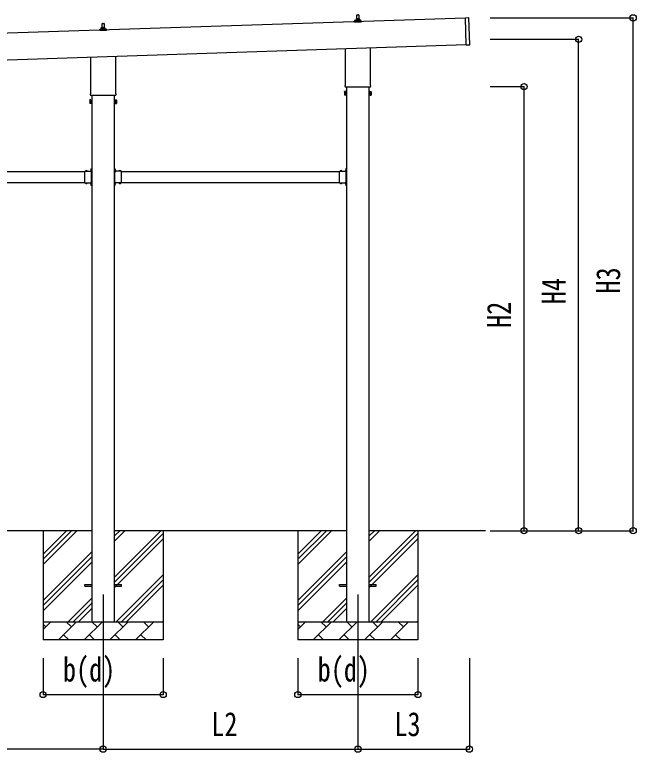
# Model space of a CAD drawing. Units: millimetres, scale not verified. Extents: x -16820 to 16820, y -11880 to 11880.
# Drawn here: x 555 to 3971, y -9317 to -5266 of the extents above; entities that cross this region are included whole.
import ezdxf
from ezdxf.enums import TextEntityAlignment as Align

# ---------------------------------------------------------------- set-up
doc = ezdxf.new("R2010")
doc.units = ezdxf.units.MM
doc.header["$LTSCALE"] = 50
for name, color, linetype in [('0-3_YKK_12', 2, 'Continuous'), ('0-4_YKK_13', 4, 'Continuous'), ('0-5_YKK_A1', 4, 'Continuous'), ('0-6_YKK_D', 6, 'Continuous')]:
    doc.layers.add(name, color=color, linetype=linetype)
doc.styles.add('ＭＳ ゴシック', font='')
doc.styles.get('ＭＳ ゴシック').set_extended_font_data('MS Gothic')

msp = doc.modelspace()

# ---------------------------------------------------------------- linework, layer by layer
at = {"layer": '0-3_YKK_12'}
for p, q in [((1040.58, -8450), (1040.58, -8800)), ((2440.58, -8450), (2440.58, -8800))]:
    msp.add_line(p, q, dxfattribs=at)
at = {"layer": '0-4_YKK_13'}
for p, q in [((2436.31, -5266.24), (2444.85, -5266.24)), ((2422.33, -5306.24), (2422.33, -5298.53)), ((2458.83, -5306.24), (2422.33, -5306.24)), ((2422.71, -5297.74), (2458.45, -5297.74)), ((2423.09, -5297.55), (2429.81, -5295.92)), ((2430.2, -5295.74), (2450.96, -5295.74)), ((2430.58, -5294.95), (2430.58, -5290.74)), ((2431.58, -5290.74), (2449.58, -5290.74)), ((2434.58, -5290.74), (2435.31, -5267.21)), ((2445.85, -5267.21), (2446.58, -5290.74)), ((2450.58, -5294.95), (2450.58, -5290.74)), ((2458.06, -5297.55), (2451.34, -5295.92)), ((2458.83, -5306.24), (2458.83, -5298.53)), ((3031.38, -5281.7), (3050.37, -5281.06)), ((3036.38, -5431.61), (3031.38, -5281.7)), ((3056.33, -5429.95), (3051.4, -5282.03)), ((1022.33, -5352.91), (1022.33, -5345.19)), ((1022.71, -5344.41), (1058.45, -5344.41)), ((1023.09, -5344.22), (1029.81, -5342.59)), ((1030.2, -5342.41), (1050.96, -5342.41)), ((1030.58, -5341.62), (1030.58, -5337.41)), ((1031.58, -5337.41), (1049.58, -5337.41)), ((1034.58, -5337.41), (1035.31, -5313.88)), ((1036.31, -5312.91), (1044.85, -5312.91)), ((1045.85, -5313.88), (1046.58, -5337.41)), ((1050.58, -5341.62), (1050.58, -5337.41)), ((1058.06, -5344.22), (1051.34, -5342.59)), ((1058.83, -5352.91), (1058.83, -5345.19)), ((1058.83, -5352.91), (1022.33, -5352.91)), ((2372.28, -5650.23), (2372.28, -5450.72)), ((2508.88, -5446.16), (2508.88, -5650.23)), ((3036.38, -5431.61), (3055.37, -5430.98)), ((972.28, -5696.89), (972.28, -5497.38)), ((1108.88, -5492.83), (1108.88, -5696.89)), ((2370.58, -5659), (2370.58, -5653.5)), ((2508.52, -5662.5), (2372.64, -5662.5)), ((2510.58, -5653.5), (2510.58, -5659)), ((970.58, -5705.67), (970.58, -5700.17)), ((1108.52, -5709.17), (972.64, -5709.17)), ((1110.58, -5700.17), (1110.58, -5705.67)), ((2366.58, -5688.5), (2367.34, -5687.19)), ((2366.58, -5688.5), (2366.58, -5705.5)), ((2366.58, -5705.5), (2367.34, -5706.81)), ((2373.58, -5692.09), (2367.34, -5692.09)), ((2373.58, -5701.91), (2367.34, -5701.91)), ((2373.58, -5706.81), (2367.34, -5706.81)), ((2376.08, -5706.2), (2373.58, -5706.2)), ((2505.08, -5706.2), (2507.58, -5706.2)), ((2507.58, -5692.09), (2513.82, -5692.09)), ((2507.58, -5701.91), (2513.82, -5701.91)), ((2507.58, -5706.81), (2513.82, -5706.81)), ((2514.58, -5688.5), (2513.82, -5687.19)), ((2514.58, -5705.5), (2513.82, -5706.81)), ((2514.58, -5688.5), (2514.58, -5705.5)), ((966.58, -5735.17), (967.34, -5733.85)), ((966.58, -5735.17), (966.58, -5752.17)), ((966.58, -5752.17), (967.34, -5753.48)), ((973.58, -5738.76), (967.34, -5738.76)), ((973.58, -5748.57), (967.34, -5748.57)), ((976.08, -5752.87), (973.58, -5752.87)), ((1105.08, -5752.87), (1107.58, -5752.87)), ((1107.58, -5738.76), (1113.82, -5738.76)), ((1107.58, -5748.57), (1113.82, -5748.57)), ((1114.58, -5735.17), (1113.82, -5733.85)), ((1114.58, -5752.17), (1113.82, -5753.48)), ((1114.58, -5735.17), (1114.58, -5752.17)), ((973.58, -5753.48), (967.34, -5753.48)), ((1107.58, -5753.48), (1113.82, -5753.48)), ((972.38, -6117), (978.08, -6117)), ((976.48, -6115.87), (973.82, -6114.55)), ((975.62, -6112.27), (975.78, -6112.27)), ((976.48, -6109.5), (978.08, -6109.5)), ((976.48, -6126.46), (976.48, -6109.5)), ((976.48, -6112.97), (976.48, -6121.04)), ((978.08, -6114), (976.48, -6114)), ((976.48, -6115), (978.08, -6115)), ((1104.68, -6109.5), (1103.08, -6109.5)), ((1103.08, -6114), (1104.68, -6114)), ((1104.68, -6115), (1103.08, -6115)), ((1108.78, -6117), (1103.08, -6117)), ((1104.68, -6126.46), (1104.68, -6109.5)), ((1104.68, -6112.97), (1104.68, -6121.04)), ((1104.68, -6115.87), (1107.34, -6114.55)), ((1105.54, -6112.27), (1105.38, -6112.27)), ((2372.38, -6117), (2378.08, -6117)), ((2376.48, -6115.87), (2373.82, -6114.55)), ((2375.62, -6112.27), (2375.78, -6112.27)), ((2376.48, -6109.5), (2378.08, -6109.5)), ((2376.48, -6126.46), (2376.48, -6109.5)), ((2376.48, -6112.97), (2376.48, -6121.04)), ((2378.08, -6114), (2376.48, -6114)), ((2376.48, -6115), (2378.08, -6115)), ((940.08, -6135.29), (940.08, -6124.9)), ((940.08, -6124.9), (976.48, -6124.9)), ((940.08, -6177.29), (940.08, -6136.71)), ((943.34, -6124.04), (943.34, -6124.2)), ((944.04, -6124.9), (952.11, -6124.9)), ((946.95, -6124.9), (945.63, -6122.24)), ((949.2, -6124.9), (950.53, -6122.24)), ((952.81, -6124.04), (952.81, -6124.2)), ((976.08, -6126.5), (973.08, -6126.5)), ((976.48, -6118.13), (973.82, -6119.45)), ((975.62, -6121.74), (975.78, -6121.74)), ((976.08, -6135.29), (976.08, -6128.5)), ((976.08, -6177.29), (976.08, -6136.71)), ((976.48, -6119), (978.08, -6119)), ((978.08, -6120), (976.48, -6120)), ((1104.68, -6119), (1103.08, -6119)), ((1103.08, -6120), (1104.68, -6120)), ((1104.68, -6118.13), (1107.34, -6119.45)), ((1141.08, -6124.9), (1104.68, -6124.9)), ((1105.08, -6126.5), (1108.08, -6126.5)), ((1105.08, -6135.29), (1105.08, -6128.5)), ((1105.08, -6177.29), (1105.08, -6136.71)), ((1105.54, -6121.74), (1105.38, -6121.74)), ((1128.34, -6124.04), (1128.34, -6124.2)), ((1137.11, -6124.9), (1129.04, -6124.9)), ((1131.95, -6124.9), (1130.63, -6122.24)), ((1134.2, -6124.9), (1135.53, -6122.24)), ((1137.81, -6124.04), (1137.81, -6124.2)), ((1141.08, -6135.29), (1141.08, -6124.9)), ((1141.08, -6177.29), (1141.08, -6136.71)), ((2340.08, -6135.29), (2340.08, -6124.9)), ((2340.08, -6124.9), (2376.48, -6124.9)), ((2340.08, -6177.29), (2340.08, -6136.71)), ((2343.34, -6124.04), (2343.34, -6124.2)), ((2344.04, -6124.9), (2352.11, -6124.9)), ((2346.95, -6124.9), (2345.63, -6122.24)), ((2349.2, -6124.9), (2350.53, -6122.24)), ((2352.81, -6124.04), (2352.81, -6124.2)), ((2376.08, -6126.5), (2373.08, -6126.5)), ((2376.48, -6118.13), (2373.82, -6119.45)), ((2375.62, -6121.74), (2375.78, -6121.74)), ((2376.08, -6135.29), (2376.08, -6128.5)), ((2376.08, -6177.29), (2376.08, -6136.71)), ((2376.48, -6119), (2378.08, -6119)), ((2378.08, -6120), (2376.48, -6120)), ((940.08, -6189.1), (940.08, -6178.71)), ((940.08, -6189.1), (976.48, -6189.1)), ((943.34, -6189.96), (943.34, -6189.8)), ((944.04, -6189.1), (952.11, -6189.1)), ((946.95, -6189.1), (945.63, -6191.76)), ((949.2, -6189.1), (950.53, -6191.76)), ((952.81, -6189.96), (952.81, -6189.8)), ((973.08, -6187.5), (976.08, -6187.5)), ((976.48, -6195.87), (973.82, -6194.55)), ((976.48, -6198.13), (973.82, -6199.45)), ((975.62, -6192.27), (975.78, -6192.27)), ((976.08, -6185.5), (976.08, -6178.71)), ((976.48, -6204.5), (976.48, -6187.54)), ((976.48, -6192.97), (976.48, -6201.04)), ((976.48, -6195), (978.08, -6195)), ((1104.68, -6195), (1103.08, -6195)), ((1104.68, -6204.5), (1104.68, -6187.54)), ((1141.08, -6189.1), (1104.68, -6189.1)), ((1104.68, -6192.97), (1104.68, -6201.04)), ((1104.68, -6195.87), (1107.34, -6194.55)), ((1104.68, -6198.13), (1107.34, -6199.45)), ((1105.08, -6185.5), (1105.08, -6178.71)), ((1108.08, -6187.5), (1105.08, -6187.5)), ((1105.54, -6192.27), (1105.38, -6192.27)), ((1128.34, -6189.96), (1128.34, -6189.8)), ((1137.11, -6189.1), (1129.04, -6189.1)), ((1131.95, -6189.1), (1130.63, -6191.76)), ((1134.2, -6189.1), (1135.53, -6191.76)), ((1137.81, -6189.96), (1137.81, -6189.8)), ((1141.08, -6189.1), (1141.08, -6178.71)), ((2340.08, -6189.1), (2340.08, -6178.71)), ((2340.08, -6189.1), (2376.48, -6189.1)), ((2343.34, -6189.96), (2343.34, -6189.8)), ((2344.04, -6189.1), (2352.11, -6189.1)), ((2346.95, -6189.1), (2345.63, -6191.76)), ((2349.2, -6189.1), (2350.53, -6191.76)), ((2352.81, -6189.96), (2352.81, -6189.8)), ((2373.08, -6187.5), (2376.08, -6187.5)), ((2376.48, -6195.87), (2373.82, -6194.55)), ((2376.48, -6198.13), (2373.82, -6199.45)), ((2375.62, -6192.27), (2375.78, -6192.27)), ((2376.08, -6185.5), (2376.08, -6178.71)), ((2376.48, -6204.5), (2376.48, -6187.54)), ((2376.48, -6192.97), (2376.48, -6201.04)), ((2376.48, -6195), (2378.08, -6195)), ((975.62, -6201.74), (975.78, -6201.74)), ((976.48, -6199), (978.08, -6199)), ((976.48, -6204.5), (978.08, -6204.5)), ((1104.68, -6199), (1103.08, -6199)), ((1104.68, -6204.5), (1103.08, -6204.5)), ((1105.54, -6201.74), (1105.38, -6201.74)), ((2375.62, -6201.74), (2375.78, -6201.74)), ((2376.48, -6199), (2378.08, -6199)), ((2376.48, -6204.5), (2378.08, -6204.5)), ((940.58, -8395.5), (978.08, -8395.5)), ((940.58, -8404.5), (940.58, -8395.5)), ((940.58, -8404.5), (978.08, -8404.5)), ((1103.08, -8395.5), (1140.58, -8395.5)), ((1103.08, -8404.5), (1140.58, -8404.5)), ((1140.58, -8404.5), (1140.58, -8395.5)), ((2340.58, -8395.5), (2378.08, -8395.5)), ((2340.58, -8404.5), (2340.58, -8395.5)), ((2340.58, -8404.5), (2378.08, -8404.5)), ((2503.08, -8395.5), (2540.58, -8395.5)), ((2503.08, -8404.5), (2540.58, -8404.5)), ((2540.58, -8404.5), (2540.58, -8395.5))]:
    msp.add_line(p, q, dxfattribs=at)
for points in [[(2373.58, -5706.81), (2373.58, -5687.19), (2367.34, -5687.19)], [(2373.58, -5706.2), (2373.58, -5687.8), (2376.08, -5687.8)], [(2507.58, -5706.2), (2507.58, -5687.8), (2505.08, -5687.8)], [(2507.58, -5706.81), (2507.58, -5687.19), (2513.82, -5687.19)], [(973.58, -5753.48), (973.58, -5733.85), (967.34, -5733.85)], [(973.58, -5752.87), (973.58, -5734.47), (976.08, -5734.47)], [(1107.58, -5752.87), (1107.58, -5734.47), (1105.08, -5734.47)], [(1107.58, -5753.48), (1107.58, -5733.85), (1113.82, -5733.85)], [(978.08, -6124.5), (978.08, -6118.5), (978.08, -6115.5), (978.08, -6109.5)], [(1103.08, -6124.5), (1103.08, -6118.5), (1103.08, -6115.5), (1103.08, -6109.5)], [(2378.08, -6124.5), (2378.08, -6118.5), (2378.08, -6115.5), (2378.08, -6109.5)], [(976.08, -6128.5), (973.08, -6128.5), (973.08, -6124.9)], [(1105.08, -6128.5), (1108.08, -6128.5), (1108.08, -6124.9)], [(2376.08, -6128.5), (2373.08, -6128.5), (2373.08, -6124.9)], [(976.08, -6185.5), (973.08, -6185.5), (973.08, -6189.1)], [(978.08, -6204.5), (978.08, -6198.5), (978.08, -6195.5), (978.08, -6189.5)], [(1103.08, -6204.5), (1103.08, -6198.5), (1103.08, -6195.5), (1103.08, -6189.5)], [(1105.08, -6185.5), (1108.08, -6185.5), (1108.08, -6189.1)], [(2376.08, -6185.5), (2373.08, -6185.5), (2373.08, -6189.1)], [(2378.08, -6204.5), (2378.08, -6198.5), (2378.08, -6195.5), (2378.08, -6189.5)]]:
    msp.add_lwpolyline(points, dxfattribs=at)
for points in [[(2376.08, -5707.5), (2376.08, -5686.5), (2378.08, -5686.5), (2378.08, -5707.5)], [(2505.08, -5707.5), (2505.08, -5686.5), (2503.08, -5686.5), (2503.08, -5707.5)], [(976.08, -5754.17), (976.08, -5733.17), (978.08, -5733.17), (978.08, -5754.17)], [(1105.08, -5754.17), (1105.08, -5733.17), (1103.08, -5733.17), (1103.08, -5754.17)]]:
    msp.add_lwpolyline(points, close=True, dxfattribs=at)
for centre, radius, start, end in [((2436.31, -5267.24), 1, 90, 178.60509), ((2444.85, -5267.24), 1, 1.39491, 90), ((2423.33, -5298.53), 1, 103.62699, 180), ((2429.58, -5294.95), 1, 283.62699, 0), ((2434.66, -5291.37), 4.13, 90, 171.17633), ((2431.58, -5291.74), 1, 90, 180), ((2443.91, -5290.74), 4.83, 133.60282, 180), ((2437.25, -5290.74), 4.83, 0, 46.39718), ((2446.49, -5291.37), 4.13, 8.82367, 90), ((2449.58, -5291.74), 1, 0, 90), ((2451.58, -5294.95), 1, 180, 256.37301), ((2457.83, -5298.53), 1, 0, 76.37301), ((3050.4, -5282.06), 1, 1.90915, 91.90915), ((1023.33, -5345.19), 1, 103.62699, 180), ((1029.58, -5341.62), 1, 283.62699, 0), ((1034.66, -5338.04), 4.13, 90, 171.17633), ((1031.58, -5338.41), 1, 90, 180), ((1036.31, -5313.91), 1, 90, 178.60509), ((1043.91, -5337.41), 4.83, 133.60282, 180), ((1037.25, -5337.41), 4.83, 0, 46.39718), ((1044.85, -5313.91), 1, 1.39491, 90), ((1046.49, -5338.04), 4.13, 8.82367, 90), ((1049.58, -5338.41), 1, 0, 90), ((1051.58, -5341.62), 1, 180, 256.37301), ((1057.83, -5345.19), 1, 0, 76.37301), ((3055.33, -5429.98), 1, 271.90915, 1.90915), ((2374.58, -5653.5), 4, 125.09963, 180), ((2374.58, -5659), 4, 180, 194.47751), ((2374.58, -5659), 4, 194.47751, 241.04498), ((2506.58, -5659), 4, 298.95502, 345.52249), ((2506.58, -5653.5), 4, 0, 54.90037), ((2506.58, -5659), 4, 345.52249, 0), ((974.58, -5700.17), 4, 125.09963, 180), ((974.58, -5705.67), 4, 180, 194.47751), ((974.58, -5705.67), 4, 194.47751, 241.04498), ((1106.58, -5705.67), 4, 298.95502, 345.52249), ((1106.58, -5700.17), 4, 0, 54.90037), ((1106.58, -5705.67), 4, 345.52249, 0), ((2370.92, -5689.64), 4.34, 145.61575, 214.38425), ((2382.82, -5697), 16.24, 162.41205, 197.58795), ((2370.92, -5704.36), 4.34, 145.61575, 214.38425), ((2510.23, -5689.64), 4.34, 325.61575, 34.38425), ((2498.34, -5697), 16.24, 342.41205, 17.58795), ((2510.23, -5704.36), 4.34, 325.61575, 34.38425), ((970.92, -5736.31), 4.34, 145.61575, 214.38425), ((970.92, -5751.03), 4.34, 145.61575, 214.38425), ((982.82, -5743.67), 16.24, 162.41205, 197.58795), ((1110.23, -5736.31), 4.34, 325.61575, 34.38425), ((1098.34, -5743.67), 16.24, 342.41205, 17.58795), ((1110.23, -5751.03), 4.34, 325.61575, 34.38425), ((980.38, -6117), 7, 140.87645, 180), ((980.38, -6117), 7, 180, 219.12355), ((975.62, -6113.13), 0.862, 90, 140.87645), ((975.78, -6112.97), 0.7, 0, 90), ((1105.38, -6112.97), 0.7, 90, 180), ((1105.54, -6113.13), 0.862, 39.12355, 90), ((1100.78, -6117), 7, 0, 39.12355), ((1100.78, -6117), 7, 320.87645, 0), ((2380.38, -6117), 7, 140.87645, 180), ((2380.38, -6117), 7, 180, 219.12355), ((2375.62, -6113.13), 0.862, 90, 140.87645), ((2375.78, -6112.97), 0.7, 0, 90), ((939.38, -6136), 1, 314.427, 45.573), ((944.04, -6124.2), 0.7, 180, 270), ((944.21, -6124.04), 0.862, 129.12355, 180), ((948.08, -6128.8), 7, 90, 129.12355), ((948.08, -6128.8), 7, 50.87645, 90), ((952.11, -6124.2), 0.7, 270, 0), ((951.95, -6124.04), 0.862, 0, 50.87645), ((975.62, -6120.87), 0.862, 219.12355, 270), ((975.78, -6121.04), 0.7, 270, 0), ((976.78, -6136), 1, 134.427, 225.573), ((976.08, -6124.5), 2, 270, 0), ((1105.08, -6124.5), 2, 180, 270), ((1105.38, -6121.04), 0.7, 180, 270), ((1104.38, -6136), 1, 314.427, 45.573), ((1105.54, -6120.87), 0.862, 270, 320.87645), ((1129.04, -6124.2), 0.7, 180, 270), ((1129.21, -6124.04), 0.862, 129.12355, 180), ((1133.08, -6128.8), 7, 90, 129.12355), ((1133.08, -6128.8), 7, 50.87645, 90), ((1137.11, -6124.2), 0.7, 270, 0), ((1136.95, -6124.04), 0.862, 0, 50.87645), ((1141.78, -6136), 1, 134.427, 225.573), ((2339.38, -6136), 1, 314.427, 45.573), ((2344.04, -6124.2), 0.7, 180, 270), ((2344.21, -6124.04), 0.862, 129.12355, 180), ((2348.08, -6128.8), 7, 90, 129.12355), ((2348.08, -6128.8), 7, 50.87645, 90), ((2352.11, -6124.2), 0.7, 270, 0), ((2351.95, -6124.04), 0.862, 0, 50.87645), ((2375.62, -6120.87), 0.862, 219.12355, 270), ((2375.78, -6121.04), 0.7, 270, 0), ((2376.78, -6136), 1, 134.427, 225.573), ((2376.08, -6124.5), 2, 270, 0), ((939.38, -6178), 1, 314.427, 45.573), ((944.04, -6189.8), 0.7, 90, 180), ((944.21, -6189.96), 0.862, 180, 230.87645), ((948.08, -6185.2), 7, 230.87645, 270), ((948.08, -6185.2), 7, 270, 309.12355), ((952.11, -6189.8), 0.7, 0, 90), ((951.95, -6189.96), 0.862, 309.12355, 0), ((980.38, -6197), 7, 140.87645, 180), ((980.38, -6197), 7, 180, 219.12355), ((975.62, -6193.13), 0.862, 90, 140.87645), ((976.78, -6178), 1, 134.427, 225.573), ((975.78, -6192.97), 0.7, 0, 90), ((976.08, -6189.5), 2, 0, 90), ((1105.08, -6189.5), 2, 90, 180), ((1105.38, -6192.97), 0.7, 90, 180), ((1104.38, -6178), 1, 314.427, 45.573), ((1105.54, -6193.13), 0.862, 39.12355, 90), ((1100.78, -6197), 7, 0, 39.12355), ((1100.78, -6197), 7, 320.87645, 0), ((1129.04, -6189.8), 0.7, 90, 180), ((1129.21, -6189.96), 0.862, 180, 230.87645), ((1133.08, -6185.2), 7, 230.87645, 270), ((1133.08, -6185.2), 7, 270, 309.12355), ((1137.11, -6189.8), 0.7, 0, 90), ((1136.95, -6189.96), 0.862, 309.12355, 0), ((1141.78, -6178), 1, 134.427, 225.573), ((2339.38, -6178), 1, 314.427, 45.573), ((2344.04, -6189.8), 0.7, 90, 180), ((2344.21, -6189.96), 0.862, 180, 230.87645), ((2348.08, -6185.2), 7, 230.87645, 270), ((2348.08, -6185.2), 7, 270, 309.12355), ((2352.11, -6189.8), 0.7, 0, 90), ((2351.95, -6189.96), 0.862, 309.12355, 0), ((2380.38, -6197), 7, 140.87645, 180), ((2380.38, -6197), 7, 180, 219.12355), ((2375.62, -6193.13), 0.862, 90, 140.87645), ((2376.78, -6178), 1, 134.427, 225.573), ((2375.78, -6192.97), 0.7, 0, 90), ((2376.08, -6189.5), 2, 0, 90), ((975.62, -6200.87), 0.862, 219.12355, 270), ((975.78, -6201.04), 0.7, 270, 0), ((1105.38, -6201.04), 0.7, 180, 270), ((1105.54, -6200.87), 0.862, 270, 320.87645), ((2375.62, -6200.87), 0.862, 219.12355, 270), ((2375.78, -6201.04), 0.7, 270, 0)]:
    msp.add_arc(centre, radius, start, end, dxfattribs=at)
at = {"layer": '0-5_YKK_A1'}
for p, q in [((3031.45, -5283.69), (-2360.56, -5463.4)), ((-2355.73, -5608.32), (3036.28, -5428.58)), ((2378.08, -5662.5), (2378.08, -8600)), ((2503.08, -8600), (2503.08, -5662.5)), ((978.08, -5709.17), (978.08, -8600)), ((1103.08, -8600), (1103.08, -5709.17)), ((-258.92, -6127), (940.08, -6127)), ((1141.08, -6127), (2340.08, -6127)), ((-258.92, -6187), (940.08, -6187)), ((973.08, -6187), (977.58, -6187)), ((1108.08, -6187), (1103.58, -6187)), ((1141.08, -6187), (2340.08, -6187)), ((2373.08, -6187), (2377.58, -6187)), ((978.08, -8100), (-296.92, -8100)), ((710.58, -8100), (710.58, -8700)), ((710.58, -8285.05), (895.63, -8100)), ((710.58, -8256.77), (867.35, -8100)), ((710.58, -8228.48), (839.06, -8100)), ((2378.08, -8100), (1103.08, -8100)), ((1103.08, -8355.1), (1358.18, -8100)), ((1103.08, -8157.11), (1160.19, -8100)), ((1103.08, -8128.82), (1131.9, -8100)), ((1370.58, -8100), (1370.58, -8700)), ((2110.58, -8100), (2110.58, -8700)), ((2110.58, -8285.05), (2295.63, -8100)), ((2110.58, -8256.77), (2267.35, -8100)), ((2110.58, -8228.48), (2239.06, -8100)), ((3141.46, -8100), (2503.08, -8100)), ((2503.08, -8355.1), (2758.18, -8100)), ((2503.08, -8157.11), (2560.19, -8100)), ((2503.08, -8128.82), (2531.9, -8100)), ((2770.58, -8100), (2770.58, -8700)), ((1103.08, -8383.38), (1370.58, -8115.88)), ((2503.08, -8383.38), (2770.58, -8115.88)), ((1103.08, -8411.67), (1370.58, -8144.17)), ((2503.08, -8411.67), (2770.58, -8144.17)), ((710.58, -8483.04), (978.08, -8215.54)), ((2110.58, -8483.04), (2378.08, -8215.54)), ((710.58, -8511.32), (978.08, -8243.82)), ((2110.58, -8511.32), (2378.08, -8243.82)), ((710.58, -8539.61), (978.08, -8272.11)), ((2110.58, -8539.61), (2378.08, -8272.11)), ((1112.74, -8600), (1370.58, -8342.16)), ((2512.74, -8600), (2770.58, -8342.16)), ((1141.02, -8600), (1370.58, -8370.44)), ((2541.02, -8600), (2770.58, -8370.44)), ((1169.31, -8600), (1370.58, -8398.73)), ((2569.31, -8600), (2770.58, -8398.73)), ((848.18, -8600), (978.08, -8470.1)), ((876.46, -8600), (978.08, -8498.38)), ((2248.18, -8600), (2378.08, -8470.1)), ((2276.46, -8600), (2378.08, -8498.38)), ((904.75, -8600), (978.08, -8526.67)), ((2304.75, -8600), (2378.08, -8526.67)), ((710.58, -8600), (1370.58, -8600)), ((710.58, -8642.89), (753.47, -8600)), ((724.92, -8628.55), (710.58, -8614.21)), ((794.89, -8700), (894.89, -8600)), ((866.34, -8628.55), (837.79, -8600)), ((936.32, -8700), (1036.32, -8600)), ((1007.76, -8628.55), (979.21, -8600)), ((1077.74, -8700), (1177.74, -8600)), ((1149.18, -8628.55), (1120.63, -8600)), ((1219.16, -8700), (1319.16, -8600)), ((1290.6, -8628.55), (1262.05, -8600)), ((1367.29, -8600), (1370.58, -8596.72)), ((2110.58, -8600), (2770.58, -8600)), ((2110.58, -8642.89), (2153.47, -8600)), ((2124.92, -8628.55), (2110.58, -8614.21)), ((2194.89, -8700), (2294.89, -8600)), ((2266.34, -8628.55), (2237.79, -8600)), ((2336.32, -8700), (2436.32, -8600)), ((2407.76, -8628.55), (2379.21, -8600)), ((2477.74, -8700), (2577.74, -8600)), ((2549.18, -8628.55), (2520.63, -8600)), ((2619.16, -8700), (2719.16, -8600)), ((2690.6, -8628.55), (2662.05, -8600)), ((2767.29, -8600), (2770.58, -8596.72)), ((1370.58, -8700), (710.58, -8700)), ((823.45, -8671.45), (852, -8700)), ((964.87, -8671.45), (993.42, -8700)), ((1106.29, -8671.45), (1134.84, -8700)), ((1247.71, -8671.45), (1276.26, -8700)), ((2770.58, -8700), (2110.58, -8700)), ((2223.45, -8671.45), (2252, -8700)), ((2364.87, -8671.45), (2393.42, -8700)), ((2506.29, -8671.45), (2534.84, -8700)), ((2647.71, -8671.45), (2676.26, -8700))]:
    msp.add_line(p, q, dxfattribs=at)
for points in [[(973.08, -6127), (977.58, -6127), (977.58, -6187)], [(1108.08, -6127), (1103.58, -6127), (1103.58, -6187)], [(2373.08, -6127), (2377.58, -6127), (2377.58, -6187)]]:
    msp.add_lwpolyline(points, dxfattribs=at)
at = {"layer": '0-6_YKK_D'}
for p, q in [((3167.61, -5282.55), (3954.76, -5282.55)), ((3953.76, -8100), (3953.76, -5282.55)), ((3167.61, -5400), (3654.76, -5400)), ((3653.76, -8100), (3653.76, -5400)), ((3167.61, -5660), (3354.76, -5660)), ((3353.76, -8100), (3353.76, -5660)), ((3167.61, -8100), (3354.76, -8100)), ((3167.61, -8100), (3954.76, -8100)), ((3167.61, -8100), (3654.76, -8100)), ((710.58, -8800), (710.58, -9001)), ((1040.58, -8800), (1040.58, -9301)), ((1040.58, -8800), (1040.58, -9301)), ((1370.58, -8800), (1370.58, -9001)), ((2110.58, -8800), (2110.58, -9001)), ((2440.58, -8800), (2440.58, -9301)), ((2440.58, -8800), (2440.58, -9301)), ((2770.58, -8800), (2770.58, -9001)), ((3053.76, -8800), (3053.76, -9301)), ((710.58, -9000), (1370.58, -9000)), ((2110.58, -9000), (2770.58, -9000)), ((1040.58, -9300), (-359.42, -9300)), ((1040.58, -9300), (2440.58, -9300)), ((2440.58, -9300), (3053.76, -9300))]:
    msp.add_line(p, q, dxfattribs=at)
for centre in [(3953.76, -5282.55), (3653.76, -5400), (3353.76, -5660), (3353.76, -8100), (3653.76, -8100), (3953.76, -8100), (710.58, -9000), (1370.58, -9000), (2110.58, -9000), (2770.58, -9000), (1040.58, -9300), (1040.58, -9300), (2440.58, -9300), (2440.58, -9300), (3053.76, -9300)]:
    msp.add_circle(centre, 17, dxfattribs=at)

# ---------------------------------------------------------------- texts
at = {"layer": '0-6_YKK_D', "style": 'ＭＳ ゴシック', "width": 0.8}
for s, p in [('H3', (3921.76, -6796.88)), ('H4', (3621.76, -6855.6)), ('H2', (3321.76, -6985.6))]:
    msp.add_text(s, height=132, rotation=90, dxfattribs=at).set_placement(p, align=Align.BOTTOM_LEFT)
for s, p in [('b(d)', (819.78, -8968)), ('b(d)', (2219.78, -8968)), ('L2', (1634.98, -9268)), ('L3', (2641.57, -9268))]:
    msp.add_text(s, height=132, dxfattribs=at).set_placement(p, align=Align.BOTTOM_LEFT)

doc.saveas('drawing.dxf')
